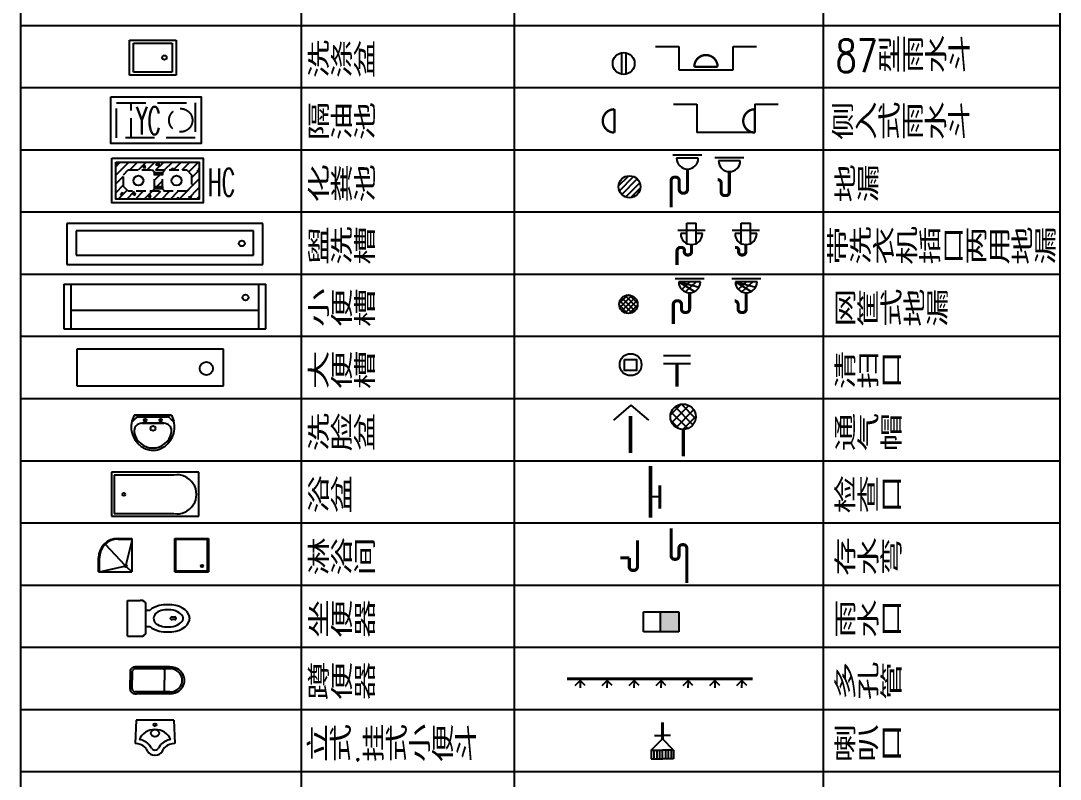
# Model space of a CAD drawing. Extents: x -452079 to 117456, y 3902 to 836955.
# Drawn here: x -281508 to -268134, y 693925 to 703681 of the extents above; entities that cross this region are included whole.
import ezdxf

# ---------------------------------------------------------------- set-up
doc = ezdxf.new("R2010")
doc.units = 0
doc.header["$LTSCALE"] = 1000
doc.header["$MEASUREMENT"] = 0
doc.linetypes.add('DASH', pattern=[0.35, 0.25, -0.1])
for name, color, linetype in [('BLOCK', 7, 'Continuous'), ('gps-wang', 90, 'Continuous'), ('S-PA', 7, 'Continuous'), ('SS', 181, 'Continuous'), ('WALL1', 2, 'Continuous'), ('WALL_PL', 7, 'Continuous'), ('填充', 8, 'Continuous'), ('总说明', 2, 'Continuous'), ('雨水cao', 4, 'Continuous')]:
    doc.layers.add(name, color=color, linetype=linetype)
doc.styles.add('_TCH_DIM', font='SIMPLEX', dxfattribs={"width": 0.75, "bigfont": '@1HZTXT'})
doc.styles.get("Standard").update_dxf_attribs({"font": 'gbenor.shx', "bigfont": 'gbcbig.shx'})

# ---------------------------------------------------------------- blocks, each defined once
blk = doc.blocks.new('HFC1')
at = {"layer": 'gps-wang'}
for p, q in [((-2250, -212), (-2138, -100)), ((-2250, -437), (-1913, -100)), ((-2250, -160), (-2216, -120)), ((-2250, -179), (-2205, -183)), ((-2205, -182), (-2216, -120)), ((-1889, -300), (-1689, -100)), ((-1664, -300), (-1464, -100)), ((-1616, -198), (-1616, -198)), ((-1568, -195), (-1498, -168)), ((-1568, -195), (-1518, -229)), ((-1547, -240), (-1499, -183)), ((-1547, -240), (-1487, -245)), ((-1518, -228), (-1498, -168)), ((-1487, -245), (-1499, -182)), ((-1440, -300), (-1240, -100)), ((-1219, -169), (-1153, -100)), ((-1219, -169), (-1130, -183)), ((-1215, -300), (-1015, -100)), ((-1130, -183), (-1140, -100)), ((-1111, -134), (-1111, -134)), ((-1093, -220), (-1093, -220)), ((-991, -300), (-791, -100)), ((-828, -300), (-782, -245)), ((-814, -255), (-814, -255)), ((-771, -300), (-782, -245)), ((-766, -300), (-566, -100)), ((-542, -300), (-342, -100)), ((-469, -100), (-469, -100)), ((-462, -137), (-462, -137)), ((-370, -352), (-117, -100)), ((-231, -154), (-231, -154)), ((-211, -104), (-211, -104)), ((-131, -275), (-100, -263)), ((-2250, -661), (-2050, -461)), ((-2130, -268), (-2130, -268)), ((-1472, -270), (-1472, -270)), ((-1250, -362), (-1312, -300)), ((-1250, -559), (-1053, -362)), ((-1123, -467), (-1123, -467)), ((-1050, -362), (-988, -300)), ((-618, -1050), (-100, -532)), ((-300, -507), (-100, -307)), ((-152, -335), (-100, -281)), ((-152, -335), (-100, -343)), ((-131, -275), (-100, -296)), ((-113, -366), (-100, -351)), ((-113, -366), (-100, -367)), ((-2250, -886), (-2050, -686)), ((-2142, -601), (-2142, -601)), ((-2054, -678), (-2054, -678)), ((-1598, -682), (-1560, -644)), ((-1250, -788), (-1312, -850)), ((-1250, -784), (-1050, -584)), ((-1197, -589), (-1197, -589)), ((-1157, -574), (-1157, -574)), ((-1050, -788), (-988, -850)), ((-394, -1050), (-100, -756)), ((-129, -634), (-129, -634)), ((-103, -654), (-103, -654)), ((-2190, -1050), (-1959, -819)), ((-2154, -934), (-2154, -934)), ((-2126, -930), (-2078, -872)), ((-2126, -930), (-2066, -935)), ((-2066, -935), (-2077, -872)), ((-1965, -1050), (-1765, -850)), ((-1812, -920), (-1742, -893)), ((-1812, -920), (-1762, -954)), ((-1762, -954), (-1741, -893)), ((-1741, -1050), (-1541, -850)), ((-1640, -864), (-1640, -864)), ((-1619, -1009), (-1619, -1009)), ((-1516, -1050), (-1316, -850)), ((-1408, -992), (-1360, -935)), ((-1408, -992), (-1349, -998)), ((-1349, -997), (-1360, -935)), ((-1359, -1024), (-1359, -1024)), ((-1292, -1050), (-1092, -850)), ((-1067, -1050), (-867, -850)), ((-988, -925), (-988, -925)), ((-843, -1050), (-643, -850)), ((-775, -924), (-775, -924)), ((-737, -892), (-737, -892)), ((-687, -1050), (-643, -998)), ((-633, -1050), (-643, -997)), ((-374, -1000), (-304, -973)), ((-374, -1000), (-325, -1034)), ((-359, -843), (-359, -843)), ((-324, -1034), (-304, -973)), ((-192, -824), (-192, -824)), ((-169, -1050), (-100, -981)), ((-115, -987), (-115, -987))]:
    blk.add_line(p, q, dxfattribs=at)
at = {"layer": 'gps-wang', "linetype": 'DASH'}
for p, q in [((-1250, -788), (-1250, -362)), ((-1050, -788), (-1050, -362))]:
    blk.add_line(p, q, dxfattribs=at)
at = {"layer": 'gps-wang'}
blk.add_lwpolyline([(-2350, 0), (0, 0), (0, -1150), (-2350, -1150), (-2350, 0)], dxfattribs=at)
for points in [[(-2250, -100), (-100, -100), (-100, -1050), (-2250, -1050)], [(-1250, -362), (-1050, -362), (-1050, -425), (-1250, -425)], [(-1250, -725), (-1050, -725), (-1050, -788), (-1250, -788)]]:
    blk.add_lwpolyline(points, close=True, dxfattribs=at)
at = {"layer": 'gps-wang', "linetype": 'DASH'}
blk.add_lwpolyline([(-1928, -300), (-422, -300), (-300, -422), (-300, -728), (-422, -850), (-1928, -850), (-2050, -728), (-2050, -422)], close=True, dxfattribs=at)
at = {"layer": 'gps-wang'}
for centre in [(-1667, -575), (-684, -575)]:
    blk.add_circle(centre, 128, dxfattribs=at)
blk = doc.blocks.new('xsp')
at = {"layer": 'gps-wang', "color": 6}
for p, q in [((-240, 0), (-270, -79)), ((240, 0), (-240, 0)), ((-237, 0), (239, 0)), ((240, 0), (270, -79)), ((-213, -36), (-271, -91)), ((-179, -23), (181, -23)), ((141, -105), (-141, -105)), ((-141, -105), (141, -105)), ((217, -37), (274, -95))]:
    blk.add_line(p, q, dxfattribs=at)
for centre, radius in [((-99, -65), 16.3), ((101, -65), 16.3), ((2, -170), 31.6)]:
    blk.add_circle(centre, radius, dxfattribs=at)
for centre, radius, start, end in [((28, -152), 307, 166.1751, 244.7296), ((-141, -205), 100, 90, 190.5602), ((-179, -73), 50, 90, 133.181), ((-28, -152), 307, 297.0639, 13.8249), ((141, -205), 100, 349.4398, 90), ((181, -73), 50, 44.5607, 90), ((0, -179), 243, 190.5602, 349.4398), ((0, -201), 250, 245.8071, 296.4628)]:
    blk.add_arc(centre, radius, start, end, dxfattribs=at)
for p in [(-99, -65), (101, -65)]:
    blk.add_point(p, dxfattribs=at)
blk = doc.blocks.new('YP')
at = {"layer": 'S-PA'}
for p, q in [((1500, 0), (0, 0)), ((0, 0), (0, -750)), ((1500, -750), (1500, 0)), ((1069, -47), (47, -47)), ((47, -47), (47, -709)), ((47, -709), (1069, -709)), ((0, -750), (1500, -750))]:
    blk.add_line(p, q, dxfattribs=at)
blk.add_circle((211, -378), 24.5, dxfattribs=at)
blk.add_arc((1122, -378), 335, 260.8658, 99.1342, dxfattribs=at)
blk = doc.blocks.new('LYJ')
at = {"layer": 'SS', "linetype": 'Continuous'}
for p, q in [((-687, 831), (-183, 289)), ((0, 915), (-155, 296)), ((-840, 120), (-192, 260)), ((0, 120), (-140, 246))]:
    blk.add_line(p, q, dxfattribs=at)
blk.add_circle((-162, 267), 30.3, dxfattribs=at)
for radius in [500, 480]:
    blk.add_arc((-360, 480), radius, 90, 180, dxfattribs=at)
at = {"layer": 'WALL1', "linetype": 'Continuous'}
for p, q in [((-860, 120), (-860, 480)), ((-840, 120), (-840, 480))]:
    blk.add_line(p, q, dxfattribs=at)
at = {"layer": 'WALL_PL', "linetype": 'Continuous'}
for p, q in [((-360, 980), (0, 980)), ((-360, 960), (0, 960))]:
    blk.add_line(p, q, dxfattribs=at)
blk = doc.blocks.new('ZBD_P-1')
for p, q in [((-0.299, 0.409), (-0.299, -0.409)), ((0, 0.5), (-0.208, 0.5)), ((0, 0.5), (0, -0.5)), ((-0.299, 0.229), (-0.365, 0.229)), ((-0.777, 0.033), (-0.72, 0.033)), ((-0.779, -0.033), (-0.719, -0.033)), ((-0.299, -0.229), (-0.365, -0.229)), ((0, -0.5), (-0.208, -0.5))]:
    blk.add_line(p, q)
for centre, radius, start, end in [((-0.649, 0.03), 0.35, 89.9903, 176.2826), ((-0.649, 0), 0.38, 68.9995, 90), ((-0.627, 0.07), 0.307, 31.2925, 68.1842), ((-0.208, 0.409), 0.0909, 90, 180), ((-0.637, -0.022), 0.265, 103.4904, 172.1798), ((-0.649, 0), 0.24, 38.5602, 101.8695), ((-0.966, 0), 0.04, 175.4319, 184.5681), ((-0.557, -0.033), 0.45, 169.1283, 175.4319), ((-0.8, 0), 0.1, 172.1798, 187.8202), ((-0.717, -0.002), 0.0691, 131.7389, 224.3053), ((-0.72, 0), 0.0327, 267.5182, 92.4818), ((-0.732, 0.002), 0.309, 329.0247, 28.6269), ((-0.557, 0.033), 0.45, 184.5681, 190.8717), ((-0.649, -0.03), 0.35, 183.7174, 270.0097), ((-0.637, 0.022), 0.265, 187.8202, 256.5096), ((-0.649, 0), 0.24, 258.1305, 319.0914), ((-0.627, -0.07), 0.307, 291.8158, 328.7075), ((-0.649, 0), 0.38, 270, 291.0005), ((-0.208, -0.409), 0.0909, 180, 270)]:
    blk.add_arc(centre, radius, start, end)
at = {"flags": 1}
for tag in ['SN', 'TY', 'UN']:
    blk.add_attdef(tag, (0, 0), '', height=0.01, dxfattribs=at)
blk = doc.blocks.new('DBQ')
at = {"layer": 'BLOCK', "xscale": 760, "yscale": 440, "zscale": 760, "rotation": 90}
blk.add_blockref('ZBD_P-1', (-11, -5), dxfattribs=at)
blk = doc.blocks.new('DBC_P-1')
for p, q in [((-0.73, 0.5), (-0.117, 0.5)), ((-0.73, 0.428), (-0.094, 0.428)), ((-0.63, 0.391), (-0.63, 0)), ((-0.041, 0.319), (-0.041, 0)), ((0, 0.319), (0, 0)), ((-0.63, -0.391), (-0.63, 0)), ((-0.041, -0.319), (-0.041, 0)), ((0, -0.319), (0, 0)), ((-0.73, -0.428), (-0.094, -0.428)), ((-0.73, -0.5), (-0.117, -0.5))]:
    blk.add_line(p, q)
for centre, radius, start, end in [((-0.698, 0.267), 0.235, 97.8265, 151.1158), ((-0.621, 0.161), 0.304, 128.5169, 155.0636), ((-0.729, 0.297), 0.131, 90.1229, 128.5169), ((-0.595, 0.396), 0.0346, 114.401, 188.1304), ((-0.118, 0.401), 0.0993, 16.0689, 89.1205), ((-0.108, 0.378), 0.0515, 28.2484, 74.7556), ((-0.221, 0.317), 0.18, 0.3772, 28.2484), ((-0.19, 0.336), 0.191, 354.8168, 28.9052), ((-0.23, 0.009), 0.77, 151.1158, 180.6498), ((-0.284, 0.004), 0.676, 155.0636, 180.3646), ((-0.23, -0.009), 0.77, 179.3502, 208.8842), ((-0.284, -0.004), 0.676, 179.6354, 204.9364), ((-0.698, -0.267), 0.235, 208.8842, 262.1735), ((-0.621, -0.161), 0.304, 204.9364, 231.4831), ((-0.221, -0.317), 0.18, 331.7516, 359.6228), ((-0.19, -0.336), 0.191, 331.0948, 5.1832), ((-0.729, -0.297), 0.131, 231.4831, 269.8771), ((-0.595, -0.396), 0.0346, 171.8696, 245.599), ((-0.118, -0.401), 0.0993, 270.8795, 343.9311), ((-0.108, -0.378), 0.0515, 285.2444, 331.7516)]:
    blk.add_arc(centre, radius, start, end)
at = {"flags": 1}
for tag in ['SN', 'TY', 'UN']:
    blk.add_attdef(tag, (0, 0), '', height=0.01, dxfattribs=at)
blk = doc.blocks.new('DK')
at = {"layer": 'BLOCK', "xscale": 700, "yscale": 350, "zscale": 700, "rotation": 90}
blk.add_blockref('DBC_P-1', (2, 4), dxfattribs=at)
blk = doc.blocks.new('LBQ_P-1')
for p, q in [((-0.474, 0), (-0.5, -0.666)), ((0.474, 0), (-0.474, 0)), ((0.474, 0), (0.5, -0.666)), ((-0.09, -0.799), (-0.127, -0.723)), ((0.127, -0.723), (0.09, -0.799)), ((-0.185, -0.888), (-0.217, -0.823)), ((-0.006, -1), (0.006, -1)), ((0.185, -0.888), (0.217, -0.823))]:
    blk.add_line(p, q)
for centre, radius in [((0, -0.132), 0.0366), ((0, -0.374), 0.102)]:
    blk.add_circle(centre, radius)
for centre, radius, start, end in [((0, -0.681), 0.411, 18.5024, 161.4976), ((-0.507, -1.022), 0.356, 45.0685, 88.9312), ((-0.507, -1.022), 0.486, 41.359, 76.064), ((-0.397, -0.912), 0.2, 26.2587, 45.0685), ((-0.217, -0.767), 0.1, 26.2587, 41.359), ((0.217, -0.767), 0.1, 138.641, 153.7413), ((0.507, -1.022), 0.486, 103.936, 138.641), ((0.397, -0.912), 0.2, 134.9315, 153.7413), ((0.507, -1.022), 0.356, 91.0688, 134.9315), ((-0.006, -0.8), 0.2, 206.2587, 270), ((0, -0.755), 0.1, 206.2587, 333.7413), ((0.006, -0.8), 0.2, 270, 333.7413)]:
    blk.add_arc(centre, radius, start, end)
at = {"flags": 1}
for tag in ['SN', 'TY', 'UN']:
    blk.add_attdef(tag, (0, 0), '', height=0.01, dxfattribs=at)
blk = doc.blocks.new('LXBD')
at = {"layer": 'BLOCK', "xscale": 410, "yscale": 360, "zscale": 410, "rotation": 90}
blk.add_blockref('LBQ_P-1', (-2, 5), dxfattribs=at)
blk = doc.blocks.new('uu')
at = {"layer": '雨水cao'}
for p, q in [((-650, 300), (-350, 300)), ((-350, 300), (-350, 0)), ((350, 0), (350, 300)), ((350, 300), (650, 300)), ((-350, 0), (350, 0))]:
    blk.add_line(p, q, dxfattribs=at)
at = {"layer": '雨水cao', "const_width": 30}
blk.add_lwpolyline([(150, 40, 1), (-150, 40, 1)], format="xyb", dxfattribs=at)
blk.add_lwpolyline([(-150, 40), (150, 40)], dxfattribs=at)
blk = doc.blocks.new('$TWTSYS$00000523')
at = {"layer": '填充'}
blk.add_blockref('uu', (0, 0), dxfattribs=at)
blk = doc.blocks.new('axxz')
for p, q in [((-65.9, 5.3, 0), (-7.1, 64.2, 0)), ((-65.9, 5.3, 0), (-7.1, 64.2, 0)), ((-61.1, -24.6, 0), (24.5, 61, 0)), ((-61.1, -24.6, 0), (24.5, 61, 0)), ((24.5, -61.1, 0), (-61.1, 24.5, 0)), ((24.5, -61.1, 0), (-61.1, 24.5, 0)), ((46.5, -46.5, 0), (-46.5, 46.5, 0)), ((46.5, -46.5, 0), (-46.5, 46.5, 0)), ((-46.5, -46.6, 0), (46.5, 46.5, 0)), ((-46.5, -46.6, 0), (46.5, 46.5, 0)), ((60.9, -22.6, 0), (-23, 61.3, 0)), ((60.9, -22.6, 0), (-23, 61.3, 0)), ((-22.6, -61, 0), (61.3, 22.9, 0)), ((-22.6, -61, 0), (61.3, 22.9, 0)), ((64.6, 8, 0), (8, 64.6, 0)), ((64.6, 8, 0), (8, 64.6, 0)), ((-5.4, -65.9, 0), (-64.2, -7.1, 0)), ((-5.4, -65.9, 0), (-64.2, -7.1, 0)), ((8, -64.7, 0), (64.6, -8.1, 0)), ((8, -64.7, 0), (64.6, -8.1, 0))]:
    blk.add_line(p, q)
for centre in [(0, 0, 0), (0, 0, 0), (0, -0.1, 0), (0, -0.1, 0)]:
    blk.add_circle(centre, 65.8)
blk = doc.blocks.new('wsaaaq')
at = {"layer": 'gps-wang'}
for p, q in [((397, 671), (23, 671)), ((350, 631), (70, 631)), ((70, 631), (333, 564)), ((70, 631), (274, 507)), ((214, 631), (108, 535)), ((296, 631), (155, 502))]:
    blk.add_line(p, q, dxfattribs=at)
at = {"layer": 'gps-wang', "const_width": 40}
for points in [[(45, 388, 0.414214), (0, 343)], [(105, 343, 0.414214), (60, 388)], [(105, 284, 0.414214), (150, 239)], [(165, 239, 0.414214), (210, 284)]]:
    blk.add_lwpolyline(points, format="xyb", dxfattribs=at)
for points in [[(60, 388), (45, 388)], [(210, 491), (210, 284)], [(0, 90), (0, 343)], [(105, 343), (105, 284)], [(150, 239), (165, 239)]]:
    blk.add_lwpolyline(points, dxfattribs=at)
at = {"layer": 'gps-wang'}
blk.add_arc((210, 631), 140, 180, 0, dxfattribs=at)
blk = doc.blocks.new('$TWTSYS$00000486')
at = {"layer": 'gps-wang', "color": 2}
for p, q in [((-175, 400), (175, 400)), ((-175, 300), (175, 300))]:
    blk.add_line(p, q, dxfattribs=at)
at = {"layer": 'gps-wang', "const_width": 40}
blk.add_lwpolyline([(0, 0), (0, 300)], dxfattribs=at)
blk = doc.blocks.new('$TWTSYS$00000487')
at = {"layer": 'gps-wang', "color": 2, "linetype": 'ByBlock'}
blk.add_line((120, 0), (0, 0), dxfattribs=at)
at = {"layer": 'gps-wang', "linetype": 'DASH', "const_width": 40}
blk.add_lwpolyline([(120, -150), (120, 150)], dxfattribs=at)
blk = doc.blocks.new('YSK')
at = {"layer": 'BLOCK'}
for p, q in [((0, -527), (0, 483)), ((0, 483), (571, 483)), ((571, 483), (571, -527)), ((0, 0), (571, 0)), ((571, -527), (0, -527))]:
    blk.add_line(p, q, dxfattribs=at)
blk.add_solid([(0, -527), (571, -527), (0, 0), (571, 0)], dxfattribs=at)
blk = doc.blocks.new('LBK')
for p, q in [((-145, -354), (-2, -211)), ((-103, -167), (-2, -167)), ((101, -167), (0, -167)), ((143, -354), (0, -211)), ((-145, -354), (-145, -466)), ((-145, -354), (-1, -354)), ((-112, -354), (-112, -466)), ((-74, -354), (-74, -466)), ((-39, -354), (-39, -466)), ((-3, -354), (-3, -466)), ((143, -354), (-1, -354)), ((37, -354), (37, -466)), ((72, -354), (72, -466)), ((110, -354), (110, -466)), ((143, -354), (143, -466)), ((-145, -466), (-1, -466)), ((143, -466), (-1, -466))]:
    blk.add_line(p, q)
at = {"const_width": 40}
blk.add_lwpolyline([(0, -211), (0, 0)], dxfattribs=at)
blk = doc.blocks.new('$TwtSys$00000139')
at = {"color": 7}
for p, q in [((-18.8, 91.9, 0), (-18.8, -91.9, 0)), ((18.8, 91.9, 0), (18.8, -91.9, 0))]:
    blk.add_line(p, q, dxfattribs=at)
blk.add_circle((0, 0, 0), 93.8)
blk = doc.blocks.new('$TwtSys$00000141')
for p, q in [((-94.2, 7.7), (-10.1, 91.8)), ((-94.2, 7.7), (-10.1, 91.8)), ((-87.2, -35.1), (35.1, 87.2)), ((-87.2, -35.1), (35.1, 87.2)), ((-66.5, -66.5), (66.5, 66.5)), ((-66.5, -66.5), (66.5, 66.5)), ((-32.4, -87.1), (87.6, 32.9)), ((-32.4, -87.1), (87.6, 32.9)), ((11.4, -92.3), (92.3, -11.4)), ((11.4, -92.3), (92.3, -11.4))]:
    blk.add_line(p, q)
blk.add_circle((0, 0), 94)
blk.add_circle((0, 0), 94)
blk = doc.blocks.new('$TwtSys$00000136')
at = {"elevation": 0}
blk.add_lwpolyline([(-51.3, 45.2), (50.9, 45.2), (50.9, -49.1), (-51.3, -49.1)], close=True, dxfattribs=at)
blk.add_circle((0, 0, 0), 93.8)

msp = doc.modelspace()

# ---------------------------------------------------------------- linework, layer by layer
at = {"layer": '总说明', "color": 2, "linetype": 'Continuous'}
for p, q in [((-281508.36, 690822.4, -800.07), (-281508.36, 728422.4, -800.07)), ((-277894.94, 690822.4, -800.07), (-277894.94, 728422.4, -800.07)), ((-275155.92, 690822.4, -800.07), (-275155.92, 728422.4, -800.07)), ((-271180.64, 690822.4, -800.07), (-271180.64, 728422.4, -800.07)), ((-268134.33, 690822.4, -800.07), (-268134.33, 728422.4, -800.07)), ((-281508.36, 703622.4, -800.07), (-268134.33, 703622.4, -800.07)), ((-280109.68, 702982.59, -800.07), (-280109.68, 703432.59, -800.07)), ((-280109.68, 703432.59, -800.07), (-279509.68, 703432.59, -800.07)), ((-280059.68, 703020.09, -800.07), (-280059.68, 703395.09, -800.07)), ((-280059.68, 703395.09, -800.07), (-279559.68, 703395.09, -800.07)), ((-279559.68, 703395.09, -800.07), (-279559.68, 703020.09, -800.07)), ((-279509.68, 703432.59, -800.07), (-279509.68, 702982.59, -800.07)), ((-279509.68, 702982.59, -800.07), (-280109.68, 702982.59, -800.07)), ((-279559.68, 703020.09, -800.07), (-280059.68, 703020.09, -800.07)), ((-281508.36, 702822.4, -800.07), (-268134.33, 702822.4, -800.07)), ((-281508.36, 702022.4, -800.07), (-268134.33, 702022.4, -800.07)), ((-281508.36, 701222.4, -800.07), (-268134.33, 701222.4, -800.07)), ((-278396.06, 701075.41, -800.07), (-280916.06, 701075.41, -800.07)), ((-280916.06, 701075.41, -800.07), (-280916.06, 700547.91, -800.07)), ((-278396.06, 700547.91, -800.07), (-278396.06, 701075.41, -800.07)), ((-278516.06, 700977.91, -800.07), (-280796.06, 700977.91, -800.07)), ((-280796.06, 700977.91, -800.07), (-280796.06, 700667.91, -800.07)), ((-278516.06, 700667.91, -800.07), (-278516.06, 700977.91, -800.07)), ((-280796.06, 700667.91, -800.07), (-278516.06, 700667.91, -800.07)), ((-280916.06, 700547.91, -800.07), (-278396.06, 700547.91, -800.07)), ((-281508.36, 700422.4, -800.07), (-268134.33, 700422.4, -800.07)), ((-280953.56, 700295.16, -800.07), (-278356.06, 700295.16, -800.07)), ((-280953.56, 700295.16, -800.07), (-280953.56, 699717.66, -800.07)), ((-280861.06, 699717.66, -800.07), (-280861.06, 700295.16, -800.07)), ((-278448.56, 700295.16, -800.07), (-278448.56, 699717.66, -800.07)), ((-278356.06, 699717.66, -800.07), (-278356.06, 700295.16, -800.07)), ((-280861.06, 699957.66, -800.07), (-278448.56, 699957.66, -800.07)), ((-281508.36, 699622.4, -800.07), (-268134.33, 699622.4, -800.07)), ((-280953.56, 699717.66, -800.07), (-278356.06, 699717.66, -800.07)), ((-278898.56, 699455.41, -800.07), (-280788.56, 699455.41, -800.07)), ((-280788.56, 699455.41, -800.07), (-280788.56, 698985.41, -800.07)), ((-278898.56, 698985.41, -800.07), (-278898.56, 699455.41, -800.07)), ((-280788.56, 698985.41, -800.07), (-278898.56, 698985.41, -800.07)), ((-281508.36, 698822.4, -800.07), (-268134.33, 698822.4, -800.07)), ((-281508.36, 698022.4, -800.07), (-268134.33, 698022.4, -800.07)), ((-281508.36, 697222.4, -800.07), (-268134.33, 697222.4, -800.07)), ((-280077.56, 697023.41, -800.07), (-280077.56, 696593.41, -800.07)), ((-279524.56, 697023.41, -800.07), (-279094.56, 697023.41, -800.07)), ((-279524.56, 696593.41, -800.07), (-279524.56, 697023.41, -800.07)), ((-279514.56, 697013.41, -800.07), (-279104.56, 697013.41, -800.07)), ((-279514.56, 696603.41, -800.07), (-279514.56, 697013.41, -800.07)), ((-279104.56, 696603.41, -800.07), (-279104.56, 697013.41, -800.07)), ((-279094.56, 697023.41, -800.07), (-279094.56, 696593.41, -800.07)), ((-280507.56, 696593.41, -800.07), (-280077.56, 696593.41, -800.07)), ((-279524.56, 696593.41, -800.07), (-279094.56, 696593.41, -800.07)), ((-279514.56, 696603.41, -800.07), (-279104.56, 696603.41, -800.07)), ((-281508.36, 696422.4, -800.07), (-268134.33, 696422.4, -800.07)), ((-281508.36, 695622.4, -800.07), (-268134.33, 695622.4, -800.07)), ((-274309.28, 695193.89, -800.07), (-274377.46, 695125.71, -800.07)), ((-274309.28, 695187.39, -800.07), (-274312.5, 695099.71, -800.07)), ((-274309.28, 695193.89, -800.07), (-274250.81, 695135.41, -800.07)), ((-273962.78, 695193.89, -800.07), (-274030.95, 695125.71, -800.07)), ((-273962.78, 695187.39, -800.07), (-273966, 695099.71, -800.07)), ((-273962.78, 695193.89, -800.07), (-273904.3, 695135.41, -800.07)), ((-273616.28, 695193.89, -800.07), (-273684.45, 695125.71, -800.07)), ((-273616.27, 695187.39, -800.07), (-273619.49, 695099.71, -800.07)), ((-273616.28, 695193.89, -800.07), (-273557.8, 695135.41, -800.07)), ((-273269.77, 695193.89, -800.07), (-273337.95, 695125.71, -800.07)), ((-273269.77, 695187.39, -800.07), (-273272.99, 695099.71, -800.07)), ((-273269.77, 695193.89, -800.07), (-273211.3, 695135.41, -800.07)), ((-272923.27, 695193.89, -800.07), (-272991.44, 695125.71, -800.07)), ((-272923.27, 695187.39, -800.07), (-272926.49, 695099.71, -800.07)), ((-272923.27, 695193.89, -800.07), (-272864.8, 695135.41, -800.07)), ((-272576.77, 695193.89, -800.07), (-272644.94, 695125.71, -800.07)), ((-272576.77, 695187.39, -800.07), (-272579.98, 695099.71, -800.07)), ((-272576.77, 695193.89, -800.07), (-272518.29, 695135.41, -800.07)), ((-272230.27, 695193.89, -800.07), (-272298.44, 695125.71, -800.07)), ((-272230.26, 695187.39, -800.07), (-272233.48, 695099.71, -800.07)), ((-272230.27, 695193.89, -800.07), (-272171.79, 695135.41, -800.07)), ((-281508.36, 694822.4, -800.07), (-268134.33, 694822.4, -800.07)), ((-281508.36, 694022.4, -800.07), (-268134.33, 694022.4, -800.07))]:
    msp.add_line(p, q, dxfattribs=at)
at = {"layer": '总说明', "color": 2, "linetype": 'DASH'}
msp.add_line((-280087.64, 702176.64, -800.07), (-280087.64, 702626.64, -800.07), dxfattribs=at)
at = {"layer": '总说明'}
for p, q in [((-273870.68, 702243.11, -1600.13), (-273870.68, 702543.11, -1600.13)), ((-273108.36, 702608.12, -1600.13), (-272808.36, 702608.12, -1600.13)), ((-272808.36, 702608.02, -1600.13), (-272808.36, 702243.11, -1600.13)), ((-272062.68, 702608.02, -1600.13), (-271762.68, 702608.02, -1600.13)), ((-272062.68, 702243.11, -1600.13), (-272062.68, 702543.11, -1600.13)), ((-271987.76, 700361.41, -800.07), (-272360.89, 700361.41, -800.07)), ((-272034.33, 700321.41, -800.07), (-272314.33, 700321.41, -800.07)), ((-272314.33, 700321.41, -800.07), (-272051.18, 700254.81, -800.07)), ((-272314.33, 700321.41, -800.07), (-272110.21, 700196.95, -800.07)), ((-272169.97, 700321.41, -800.07), (-272275.91, 700225.06, -800.07)), ((-272088.19, 700321.41, -800.07), (-272229.62, 700192.78, -800.07))]:
    msp.add_line(p, q, dxfattribs=at)
at = {"layer": '总说明', "ltscale": 0.1}
for p, q in [((-272062.68, 702608.02, -1600.13), (-272062.68, 702243.11, -1600.13)), ((-272062.68, 702243.11, -1600.13), (-272808.36, 702243.11, -1600.13))]:
    msp.add_line(p, q, dxfattribs=at)
at = {"layer": '总说明', "color": 2}
for p, q in [((-272744.16, 701952.38, -800.07), (-273117.29, 701952.38, -800.07)), ((-272790.73, 701912.38, -800.07), (-273070.73, 701912.38, -800.07)), ((-272204.66, 701920.38, -800.07), (-272577.79, 701920.38, -800.07)), ((-272251.23, 701880.38, -800.07), (-272531.23, 701880.38, -800.07)), ((-273658.13, 698738.52, -800.07), (-273883.38, 698545.59, -800.07)), ((-273658.13, 698738.52, -800.07), (-273432.87, 698545.59, -800.07)), ((-273148.48, 698611.09, -800.07), (-273010.34, 698749.23, -800.07)), ((-273131.79, 698512.28, -800.07), (-272911.52, 698732.54, -800.07)), ((-272859.78, 698484.91, -800.07), (-273089.5, 698714.63, -800.07)), ((-273077.11, 698451.45, -800.07), (-272850.69, 698677.86, -800.07)), ((-272824.96, 698565.61, -800.07), (-273008.8, 698749.45, -800.07)), ((-273038.49, 698432.62, -800.07), (-273141.79, 698535.92, -800.07)), ((-272926.25, 698435.88, -800.07), (-273138.53, 698648.16, -800.07)), ((-272988.81, 698424.24, -800.07), (-272823.49, 698589.56, -800.07))]:
    msp.add_line(p, q, dxfattribs=at)
at = {"layer": '总说明', "ltscale": 1.5}
for p, q in [((-272939.04, 700827.49, -1600.13), (-272939.04, 701076.67, -1600.13)), ((-272939.04, 701076.67, -1600.13), (-272816.39, 701076.67, -1600.13)), ((-272816.39, 700827.49, -1600.13), (-272816.39, 701076.67, -1600.13)), ((-272240.04, 700827.49, -1600.13), (-272240.04, 701076.67, -1600.13)), ((-272240.04, 701076.67, -1600.13), (-272117.39, 701076.67, -1600.13)), ((-272117.39, 700827.49, -1600.13), (-272117.39, 701076.67, -1600.13)), ((-272702.72, 700982.79, -1600.13), (-273052.72, 700982.79, -1600.13)), ((-272939.04, 700942.79, -1600.13), (-273017.72, 700942.79, -1600.13)), ((-272737.72, 700942.79, -1600.13), (-272816.39, 700942.79, -1600.13)), ((-272003.72, 700982.79, -1600.13), (-272353.72, 700982.79, -1600.13)), ((-272240.04, 700942.79, -1600.13), (-272318.72, 700942.79, -1600.13)), ((-272038.72, 700942.79, -1600.13), (-272117.39, 700942.79, -1600.13))]:
    msp.add_line(p, q, dxfattribs=at)
at = {"layer": '总说明', "color": 2, "elevation": -800.07}
msp.add_lwpolyline([(-280350.14, 702701.64), (-279187.64, 702701.64), (-279187.64, 702101.64), (-280350.14, 702101.64), (-280350.14, 702701.64)], dxfattribs=at)
at = {"layer": '总说明', "color": 2, "linetype": 'DASH', "ltscale": 1.5, "elevation": -800.07}
msp.add_lwpolyline([(-280275.14, 702626.64), (-279262.64, 702626.64), (-279262.64, 702176.64), (-280275.14, 702176.64)], close=True, dxfattribs=at)
at = {"layer": '总说明'}
for points, const_width, elevation in [([(-273870.68, 702543.11, 1), (-273870.68, 702243.11, 1)], 30, -1600.13), ([(-272062.68, 702543.11, 1), (-272062.68, 702243.11, 1)], 30, -1600.13), ([(-272496.23, 701592.39, 0.41421356), (-272541.23, 701637.39)], 40, -800.07), ([(-272279.33, 700033.42, 0.41421356), (-272324.33, 700078.42)], 40, -800.07), ([(-272279.33, 699974.04, 0.41421356), (-272234.33, 699929.04)], 40, -800.07), ([(-272219.33, 699929.04, 0.41421356), (-272174.33, 699974.04)], 40, -800.07)]:
    msp.add_lwpolyline(points, format="xyb", dxfattribs=dict(at, const_width=const_width, elevation=elevation))
for points, const_width, elevation in [([(-273870.68, 702243.11), (-273870.68, 702543.11)], 30, -1600.13), ([(-272062.68, 702243.11), (-272062.68, 702543.11)], 30, -1600.13), ([(-272174.33, 700181.41), (-272174.33, 699974.04)], 40, -800.07), ([(-272279.33, 700033.42), (-272279.33, 699974.04)], 40, -800.07), ([(-272234.33, 699929.04), (-272219.33, 699929.04)], 40, -800.07)]:
    msp.add_lwpolyline(points, dxfattribs=dict(at, const_width=const_width, elevation=elevation))
at = {"layer": '总说明', "color": 2, "elevation": -800.07}
for points, const_width in [([(-272930.73, 701772.38), (-272930.73, 701509.39)], 40), ([(-272391.23, 701740.38), (-272391.23, 701477.39)], 40), ([(-273140.73, 701281.41), (-273140.73, 701624.39)], 40), ([(-273080.73, 701669.39), (-273095.73, 701669.39)], 40), ([(-273035.73, 701624.39), (-273035.73, 701509.39)], 40), ([(-272496.23, 701592.39), (-272496.23, 701477.39)], 40), ([(-272990.73, 701464.39), (-272975.73, 701464.39)], 40), ([(-272451.23, 701432.39), (-272436.23, 701432.39)], 40), ([(-273663.7, 698596.23), (-273663.7, 698123.43)], 44), ([(-272984.73, 698430.8), (-272984.73, 698076.41)], 44), ([(-273574, 696999.38), (-273574, 696656.4)], 40), ([(-273679, 696771.4), (-273679, 696656.4)], 40), ([(-273634, 696611.4), (-273619, 696611.4)], 40)]:
    msp.add_lwpolyline(points, dxfattribs=dict(at, const_width=const_width))
at = {"layer": '总说明', "color": 2, "const_width": 40, "elevation": -800.07}
for points in [[(-273095.73, 701669.39, 0.41421356), (-273140.73, 701624.39)], [(-273035.73, 701624.39, 0.41421356), (-273080.73, 701669.39)], [(-273035.73, 701509.39, 0.41421356), (-272990.73, 701464.39)], [(-272975.73, 701464.39, 0.41421356), (-272930.73, 701509.39)], [(-272496.23, 701477.39, 0.41421356), (-272451.23, 701432.39)], [(-272436.23, 701432.39, 0.41421356), (-272391.23, 701477.39)], [(-273679, 696656.4, 0.41421356), (-273634, 696611.4)], [(-273619, 696611.4, 0.41421356), (-273574, 696656.4)]]:
    msp.add_lwpolyline(points, format="xyb", dxfattribs=at)
at = {"layer": '总说明', "linetype": 'ByBlock', "const_width": 40, "elevation": -1600.13}
for points in [[(-272877.72, 700802.79), (-272877.72, 700712.66)], [(-272178.72, 700802.79), (-272178.72, 700712.66)], [(-273064.83, 700538.15), (-273064.83, 700720.9)], [(-273004.83, 700765.9), (-273019.83, 700765.9)], [(-272972.31, 700720.9), (-272972.31, 700712.66)], [(-272927.31, 700667.66), (-272922.72, 700667.66)], [(-272305.83, 700765.9), (-272320.83, 700765.9)], [(-272273.31, 700720.9), (-272273.31, 700712.66)], [(-272228.31, 700667.66), (-272223.72, 700667.66)]]:
    msp.add_lwpolyline(points, dxfattribs=at)
for points in [[(-273019.83, 700765.9, 0.41421356), (-273064.83, 700720.9)], [(-272972.31, 700712.66, 0.49861407), (-273004.83, 700765.9)], [(-272972.31, 700712.66, 0.41421356), (-272927.31, 700667.66)], [(-272922.72, 700667.66, 0.41421356), (-272877.72, 700712.66)], [(-272273.31, 700712.66, 0.49861407), (-272305.83, 700765.9)], [(-272273.31, 700712.66, 0.41421356), (-272228.31, 700667.66)], [(-272223.72, 700667.66, 0.41421356), (-272178.72, 700712.66)]]:
    msp.add_lwpolyline(points, format="xyb", dxfattribs=at)
at = {"layer": '总说明', "linetype": 'DASH', "const_width": 45}
msp.add_lwpolyline([(-273406.73, 697289.41), (-273406.73, 697954.41)], dxfattribs=at)
at = {"layer": '总说明', "color": 2, "linetype": 'ByBlock', "const_width": 40, "elevation": -800.07}
for points in [[(-273139.67, 697151.94), (-273139.67, 696798.15)], [(-272984.67, 696942.19), (-272994.67, 696942.19)], [(-273039.67, 696798.15), (-273039.67, 696897.19)], [(-272939.67, 696448.67), (-272939.67, 696897.19)], [(-273094.67, 696753.15), (-273084.67, 696753.15)]]:
    msp.add_lwpolyline(points, dxfattribs=at)
for points in [[(-272994.67, 696942.19, 0.41421356), (-273039.67, 696897.19)], [(-272939.67, 696897.19, 0.41421356), (-272984.67, 696942.19)], [(-273139.67, 696798.15, 0.41421356), (-273094.67, 696753.15)], [(-273084.67, 696753.15, 0.41421356), (-273039.67, 696798.15)]]:
    msp.add_lwpolyline(points, format="xyb", dxfattribs=at)
at = {"layer": '总说明', "color": 2, "linetype": 'DASH', "const_width": 40, "elevation": -800.07}
msp.add_lwpolyline([(-273679, 696771.4), (-273792.83, 696771.4)], dxfattribs=at)
at = {"layer": '总说明', "color": 2, "linetype": 'Continuous', "const_width": 37.5, "elevation": -800.07}
msp.add_lwpolyline([(-274480.74, 695216.41), (-272090.72, 695216.41)], dxfattribs=at)
at = {"layer": '总说明', "color": 2, "linetype": 'Continuous'}
for centre, radius in [((-279659.68, 703207.59, -800.07), 28), ((-278663.56, 700817.91, -800.07), 37.5), ((-278616.06, 700122.66, -800.07), 37.5), ((-279121.06, 699207.91, -800.07), 85), ((-279175.64, 696666.8, -800.07), 15.17)]:
    msp.add_circle(centre, radius, dxfattribs=at)
at = {"layer": '总说明', "color": 2, "linetype": 'DASH'}
msp.add_circle((-279450.14, 702401.64, -800.07), 150, dxfattribs=at)
at = {"layer": '总说明', "color": 2}
for centre in [(-272930.73, 701912.38, -800.07), (-272391.23, 701880.38, -800.07)]:
    msp.add_arc(centre, 140, 180, 0, dxfattribs=at)
at = {"layer": '总说明', "ltscale": 1.5}
for centre in [(-272877.72, 700942.79, -1600.13), (-272178.72, 700942.79, -1600.13)]:
    msp.add_arc(centre, 140, 180, 0, dxfattribs=at)
at = {"layer": '总说明'}
msp.add_arc((-272174.33, 700321.41, -800.07), 140, 180, 0, dxfattribs=at)
at = {"layer": '总说明', "color": 2}
msp.add_ellipse((-272986.83, 698587.58, -800.07), major_axis=(0, 163.35), ratio=0.99999999, start_param=4.7123704, end_param=10.9955557, dxfattribs=at)

# ---------------------------------------------------------------- block references
at = {"layer": '总说明'}
for name, p in [('$TWTSYS$00000523', (-272692.73, 703050.41, -800.07)), ('$TWTSYS$00000486', (-273064.73, 698973.41, -800.07))]:
    msp.add_blockref(name, p, dxfattribs=at)
for name, p, xscale, yscale, zscale in [('$TwtSys$00000139', (-273750.73, 703132.41), 1.5, 1.5, 1.5), ('axxz', (-273690.77, 700035.48, -800.07), 1.799999999988358, 1.799999999988358, 1.799999999988358)]:
    msp.add_blockref(name, p, dxfattribs=dict(at, xscale=xscale, yscale=yscale, zscale=zscale))
at = {"layer": '总说明', "color": 2}
for name, p, xscale, yscale, zscale in [('HFC1', (-279161.88, 701912.54, -800.07), 0.5, 0.5, 0.5), ('$TwtSys$00000141', (-273675.73, 701546.41), 1.5, 1.5, 1.5), ('$TwtSys$00000136', (-273662, 699257.36), 1.5, 1.5, 1.5)]:
    msp.add_blockref(name, p, dxfattribs=dict(at, xscale=xscale, yscale=yscale, zscale=zscale))
for name, p in [('wsaaaq', (-273112.73, 699690.44, -800.07)), ('xsp', (-279809, 698608.02, -800.07)), ('$TWTSYS$00000487', (-273406.73, 697556.41, -800.07))]:
    msp.add_blockref(name, p, dxfattribs=at)
at = {"layer": '总说明', "linetype": 'Continuous'}
for name, p, xscale, yscale, zscale in [('YP', (-280340.56, 697872.91, -800.07), 0.75, 0.75, 0.75), ('LYJ', (-280077.56, 696533.41, -800.07), 0.5, 0.5, 0.5)]:
    msp.add_blockref(name, p, dxfattribs=dict(at, xscale=xscale, yscale=yscale, zscale=zscale))
for name, p, xscale, yscale, zscale, rotation in [('DBQ', (-280141.54, 696006, -800.07), 1.050000000046566, 1.050000000046566, 1.050000000046566, 90), ('YSK', (-273278.3, 695822.41, -800.07), 0.4499999999534339, 0.4499999999534339, 0.4499999999534339, 90), ('LXBD', (-279787.94, 694682.51, -800.07), 1.25, 1.25, 1.25, 270)]:
    msp.add_blockref(name, p, dxfattribs=dict(at, xscale=xscale, yscale=yscale, zscale=zscale, rotation=rotation))
at = {"layer": '总说明', "linetype": 'Continuous', "rotation": 90}
msp.add_blockref('DK', (-280098.4, 695195.01, -800.07), dxfattribs=at)
at = {"layer": '总说明', "color": 2, "linetype": 'Continuous'}
msp.add_blockref('LBK', (-273251.07, 694654.53, -800.07), dxfattribs=at)

# ---------------------------------------------------------------- texts
at = {"layer": '总说明', "color": 2, "style": '_TCH_DIM', "width": 0.75}
for s, p in [('87型雨水斗', (-271024.33, 703021.15, -1600.13)), ('侧入式雨水斗', (-271085.82, 702162.9, -800.07))]:
    msp.add_text(s, height=420, dxfattribs=at).set_placement(p)
at = {"layer": '总说明', "color": 2, "linetype": 'Continuous', "style": '_TCH_DIM'}
for s, height, width, p in [('洗涤盆', 416.693, 0.75, (-277828.48, 702960.64, -800.07)), ('YC', 357, 0.529412, (-280022.56, 702217.41, -800.07)), ('隔油池', 416.693, 0.75, (-277828.48, 702160.64, -800.07)), ('HC', 357, 0.529412, (-279099.56, 701424.41, -800.07)), ('化粪池', 416.693, 0.75, (-277828.48, 701360.64, -800.07)), ('地漏', 416.693, 0.75, (-271054.05, 701360.64, -800.07)), ('盥洗槽', 416.693, 0.75, (-277828.48, 700560.64, -800.07)), ('带洗衣机插口两用地漏', 416.693, 0.75, (-271150.05, 700560.64, -800.07)), ('小便槽', 416.693, 0.75, (-277828.48, 699760.64, -800.07)), ('网筐式地漏', 416.693, 0.75, (-271054.05, 699760.64, -800.07)), ('大便槽', 416.693, 0.75, (-277828.48, 698960.64, -800.07)), ('清扫口', 416.693, 0.75, (-271054.05, 698960.64, -800.07)), ('洗脸盆', 416.693, 0.75, (-277828.48, 698160.64, -800.07)), ('通气帽', 416.693, 0.75, (-271054.05, 698160.64, -800.07)), ('浴盆', 416.693, 0.75, (-277828.48, 697360.64, -800.07)), ('检查口', 416.693, 0.75, (-271054.05, 697360.64, -800.07)), ('淋浴间', 416.693, 0.75, (-277828.48, 696560.64, -800.07)), ('存水弯', 416.693, 0.75, (-271054.05, 696560.64, -800.07)), ('坐便器', 416.693, 0.75, (-277828.48, 695760.64, -800.07)), ('雨水口', 416.693, 0.75, (-271054.05, 695760.64, -800.07)), ('蹲便器', 416.693, 0.75, (-277828.48, 694960.64, -800.07)), ('多孔管', 416.693, 0.75, (-271054.05, 694960.64, -800.07)), ('立式', 416.693, 0.75, (-277842.41, 694160.64, -800.07)), ('挂式小便斗', 416.693, 0.75, (-277122.41, 694160.64, -800.07)), ('喇叭口', 416.693, 0.75, (-271054.05, 694160.64, -800.07)), ('.', 357, 0.529412, (-277212.41, 694160.64, -800.07))]:
    msp.add_text(s, height=height, dxfattribs=dict(at, width=width)).set_placement(p)

doc.saveas('drawing.dxf')
